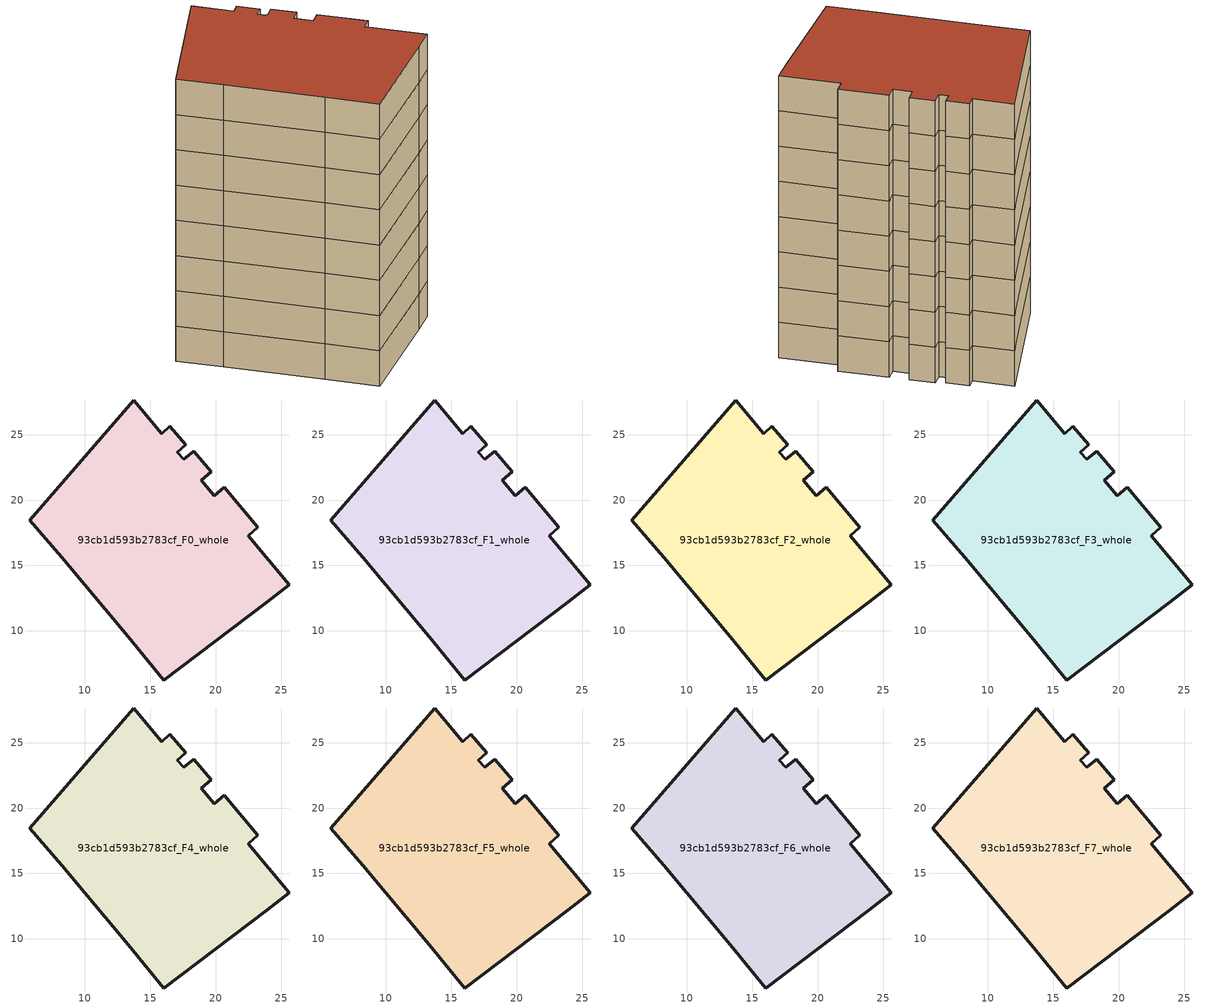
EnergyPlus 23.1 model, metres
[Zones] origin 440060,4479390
93cb1d593b2783cf_F0_whole
 floor ground (EU_floor_Construction): 19.65,22.16 18.88,21.5 19.87,20.32 20.66,20.98 23.23,17.91 22.47,17.28 25.61,13.51 23.9,12.19 16.04,6.24 13.32,9.54 8.22,15.62 5.79,18.45 13.72,27.65 15.87,25.08 16.5,25.63 17.71,24.21 17.04,23.67 17.55,23.1 18.32,23.74 z0
 wall outside (EU_wall_Construction): 13.72,27.65 5.79,18.45 8.22,15.62 13.32,9.54 16.04,6.24 23.9,12.19 25.61,13.51 22.47,17.28 23.23,17.91 20.66,20.98 19.87,20.32 18.88,21.5 19.65,22.16 18.32,23.74 17.55,23.1 17.04,23.67 17.71,24.21 16.5,25.63 15.87,25.08 13.72,27.65 z0:3
93cb1d593b2783cf_F1_whole
 floor to 93cb1d593b2783cf_F0_whole (EU_floor_Construction): 19.65,22.16 18.88,21.5 19.87,20.32 20.66,20.98 23.23,17.91 22.47,17.28 25.61,13.51 23.9,12.19 16.04,6.24 13.32,9.54 8.22,15.62 5.79,18.45 13.72,27.65 15.87,25.08 16.5,25.63 17.71,24.21 17.04,23.67 17.55,23.1 18.32,23.74 z3
 wall outside (EU_wall_Construction): 13.72,27.65 5.79,18.45 8.22,15.62 13.32,9.54 16.04,6.24 23.9,12.19 25.61,13.51 22.47,17.28 23.23,17.91 20.66,20.98 19.87,20.32 18.88,21.5 19.65,22.16 18.32,23.74 17.55,23.1 17.04,23.67 17.71,24.21 16.5,25.63 15.87,25.08 13.72,27.65 z3:6
93cb1d593b2783cf_F2_whole
 floor to 93cb1d593b2783cf_F1_whole (EU_floor_Construction): 19.65,22.16 18.88,21.5 19.87,20.32 20.66,20.98 23.23,17.91 22.47,17.28 25.61,13.51 23.9,12.19 16.04,6.24 13.32,9.54 8.22,15.62 5.79,18.45 13.72,27.65 15.87,25.08 16.5,25.63 17.71,24.21 17.04,23.67 17.55,23.1 18.32,23.74 z6
 wall outside (EU_wall_Construction): 13.72,27.65 5.79,18.45 8.22,15.62 13.32,9.54 16.04,6.24 23.9,12.19 25.61,13.51 22.47,17.28 23.23,17.91 20.66,20.98 19.87,20.32 18.88,21.5 19.65,22.16 18.32,23.74 17.55,23.1 17.04,23.67 17.71,24.21 16.5,25.63 15.87,25.08 13.72,27.65 z6:9
93cb1d593b2783cf_F3_whole
 floor to 93cb1d593b2783cf_F2_whole (EU_floor_Construction): 19.65,22.16 18.88,21.5 19.87,20.32 20.66,20.98 23.23,17.91 22.47,17.28 25.61,13.51 23.9,12.19 16.04,6.24 13.32,9.54 8.22,15.62 5.79,18.45 13.72,27.65 15.87,25.08 16.5,25.63 17.71,24.21 17.04,23.67 17.55,23.1 18.32,23.74 z9
 wall outside (EU_wall_Construction): 13.72,27.65 5.79,18.45 8.22,15.62 13.32,9.54 16.04,6.24 23.9,12.19 25.61,13.51 22.47,17.28 23.23,17.91 20.66,20.98 19.87,20.32 18.88,21.5 19.65,22.16 18.32,23.74 17.55,23.1 17.04,23.67 17.71,24.21 16.5,25.63 15.87,25.08 13.72,27.65 z9:12
93cb1d593b2783cf_F4_whole
 floor to 93cb1d593b2783cf_F3_whole (EU_floor_Construction): 19.65,22.16 18.88,21.5 19.87,20.32 20.66,20.98 23.23,17.91 22.47,17.28 25.61,13.51 23.9,12.19 16.04,6.24 13.32,9.54 8.22,15.62 5.79,18.45 13.72,27.65 15.87,25.08 16.5,25.63 17.71,24.21 17.04,23.67 17.55,23.1 18.32,23.74 z12
 wall outside (EU_wall_Construction): 13.72,27.65 5.79,18.45 8.22,15.62 13.32,9.54 16.04,6.24 23.9,12.19 25.61,13.51 22.47,17.28 23.23,17.91 20.66,20.98 19.87,20.32 18.88,21.5 19.65,22.16 18.32,23.74 17.55,23.1 17.04,23.67 17.71,24.21 16.5,25.63 15.87,25.08 13.72,27.65 z12:15
93cb1d593b2783cf_F5_whole
 floor to 93cb1d593b2783cf_F4_whole (EU_floor_Construction): 19.65,22.16 18.88,21.5 19.87,20.32 20.66,20.98 23.23,17.91 22.47,17.28 25.61,13.51 23.9,12.19 16.04,6.24 13.32,9.54 8.22,15.62 5.79,18.45 13.72,27.65 15.87,25.08 16.5,25.63 17.71,24.21 17.04,23.67 17.55,23.1 18.32,23.74 z15
 wall outside (EU_wall_Construction): 13.72,27.65 5.79,18.45 8.22,15.62 13.32,9.54 16.04,6.24 23.9,12.19 25.61,13.51 22.47,17.28 23.23,17.91 20.66,20.98 19.87,20.32 18.88,21.5 19.65,22.16 18.32,23.74 17.55,23.1 17.04,23.67 17.71,24.21 16.5,25.63 15.87,25.08 13.72,27.65 z15:18
93cb1d593b2783cf_F6_whole
 floor to 93cb1d593b2783cf_F5_whole (EU_floor_Construction): 19.65,22.16 18.88,21.5 19.87,20.32 20.66,20.98 23.23,17.91 22.47,17.28 25.61,13.51 23.9,12.19 16.04,6.24 13.32,9.54 8.22,15.62 5.79,18.45 13.72,27.65 15.87,25.08 16.5,25.63 17.71,24.21 17.04,23.67 17.55,23.1 18.32,23.74 z18
 wall outside (EU_wall_Construction): 13.72,27.65 5.79,18.45 8.22,15.62 13.32,9.54 16.04,6.24 23.9,12.19 25.61,13.51 22.47,17.28 23.23,17.91 20.66,20.98 19.87,20.32 18.88,21.5 19.65,22.16 18.32,23.74 17.55,23.1 17.04,23.67 17.71,24.21 16.5,25.63 15.87,25.08 13.72,27.65 z18:21
93cb1d593b2783cf_F7_whole
 floor to 93cb1d593b2783cf_F6_whole (EU_floor_Construction): 19.65,22.16 18.88,21.5 19.87,20.32 20.66,20.98 23.23,17.91 22.47,17.28 25.61,13.51 23.9,12.19 16.04,6.24 13.32,9.54 8.22,15.62 5.79,18.45 13.72,27.65 15.87,25.08 16.5,25.63 17.71,24.21 17.04,23.67 17.55,23.1 18.32,23.74 z21
 wall outside (EU_wall_Construction): 13.72,27.65 5.79,18.45 8.22,15.62 13.32,9.54 16.04,6.24 23.9,12.19 25.61,13.51 22.47,17.28 23.23,17.91 20.66,20.98 19.87,20.32 18.88,21.5 19.65,22.16 18.32,23.74 17.55,23.1 17.04,23.67 17.71,24.21 16.5,25.63 15.87,25.08 13.72,27.65 z21:24
 roof outside (EU_roof_Construction): 23.9,12.19 25.61,13.51 22.47,17.28 23.23,17.91 20.66,20.98 19.87,20.32 18.88,21.5 19.65,22.16 18.32,23.74 17.55,23.1 17.04,23.67 17.71,24.21 16.5,25.63 15.87,25.08 13.72,27.65 5.79,18.45 8.22,15.62 13.32,9.54 16.04,6.24 z24
[Building]
EU S2 Campaign: North Axis=0; Terrain=City; Solar Distribution=FullExterior
[Site:Location]
Madrid: Latitude=40.5; Longitude=-3.5; Time Zone=1; Elevation=609
[SizingPeriod:WeatherFileDays]
AnnualSizingPeriod: Begin Month=1; Begin Day of Month=1; End Month=12; End Day of Month=31; Day of Week for Start Day=Monday; Use Weather File Daylight Saving Period=No; Use Weather File Rain and Snow Indicators=No
[MATERIAL]
EU_InternalMass_Material: Roughness=MediumRough; Thickness=0.1; Conductivity=1; Density=1800; Specific Heat=900; Thermal Absorptance=0.9; Solar Absorptance=0.7; Visible Absorptance=0.7
[MATERIAL:NOMASS] Roughness=MediumRough; Thermal Absorptance=0.9; Solar Absorptance=0.7; Visible Absorptance=0.7
Name | Thermal Resistance
EU_wall_NoMass; EU_roof_NoMass | 2.16768
EU_floor_NoMass | 1.14339
[CONSTRUCTION]
EU_wall_Construction: EU_wall_NoMass
EU_roof_Construction: EU_roof_NoMass
EU_floor_Construction: EU_floor_NoMass
EU_InternalMass_Construction: EU_InternalMass_Material
[ZONE] Type=1; Multiplier=1; Ceiling Height=autocalculate; Volume=641.099; Floor Area=autocalculate; Part of Total Floor Area=Yes
93cb1d593b2783cf_F0_whole; 93cb1d593b2783cf_F1_whole; 93cb1d593b2783cf_F2_whole; 93cb1d593b2783cf_F3_whole; 93cb1d593b2783cf_F4_whole; 93cb1d593b2783cf_F5_whole; 93cb1d593b2783cf_F6_whole; 93cb1d593b2783cf_F7_whole
[INTERNALMASS] Construction=EU_InternalMass_Construction; Surface Area=213.7
Name | Zone or ZoneList
93cb1d593b2783cf_F0_whole_EU_InternalMass | 93cb1d593b2783cf_F0_whole
93cb1d593b2783cf_F1_whole_EU_InternalMass | 93cb1d593b2783cf_F1_whole
93cb1d593b2783cf_F2_whole_EU_InternalMass | 93cb1d593b2783cf_F2_whole
93cb1d593b2783cf_F3_whole_EU_InternalMass | 93cb1d593b2783cf_F3_whole
93cb1d593b2783cf_F4_whole_EU_InternalMass | 93cb1d593b2783cf_F4_whole
93cb1d593b2783cf_F5_whole_EU_InternalMass | 93cb1d593b2783cf_F5_whole
93cb1d593b2783cf_F6_whole_EU_InternalMass | 93cb1d593b2783cf_F6_whole
93cb1d593b2783cf_F7_whole_EU_InternalMass | 93cb1d593b2783cf_F7_whole
[OTHEREQUIPMENT] Fuel Type=Electricity; Design Level Calculation Method=Watts/Area; Power per Zone Floor Area=1; Fraction Latent=0; Fraction Radiant=0; Fraction Lost=0; Carbon Dioxide Generation Rate=0; EndUse Subcategory=EU_Step8_InternalGains
Name | Zone or ZoneList or Space or SpaceList | Schedule
EU_Step8_InternalGain_93cb1d593b2783cf_F0_whole_f000 | 93cb1d593b2783cf_F0_whole | EU_Step8_GainSchedule_93cb1d593b2783cf_F0_whole_f000
EU_Step8_InternalGain_93cb1d593b2783cf_F1_whole_f000 | 93cb1d593b2783cf_F1_whole | EU_Step8_GainSchedule_93cb1d593b2783cf_F1_whole_f000
EU_Step8_InternalGain_93cb1d593b2783cf_F2_whole_f000 | 93cb1d593b2783cf_F2_whole | EU_Step8_GainSchedule_93cb1d593b2783cf_F2_whole_f000
EU_Step8_InternalGain_93cb1d593b2783cf_F3_whole_f000 | 93cb1d593b2783cf_F3_whole | EU_Step8_GainSchedule_93cb1d593b2783cf_F3_whole_f000
EU_Step8_InternalGain_93cb1d593b2783cf_F4_whole_f000 | 93cb1d593b2783cf_F4_whole | EU_Step8_GainSchedule_93cb1d593b2783cf_F4_whole_f000
EU_Step8_InternalGain_93cb1d593b2783cf_F5_whole_f000 | 93cb1d593b2783cf_F5_whole | EU_Step8_GainSchedule_93cb1d593b2783cf_F5_whole_f000
EU_Step8_InternalGain_93cb1d593b2783cf_F6_whole_f000 | 93cb1d593b2783cf_F6_whole | EU_Step8_GainSchedule_93cb1d593b2783cf_F6_whole_f000
EU_Step8_InternalGain_93cb1d593b2783cf_F7_whole_f000 | 93cb1d593b2783cf_F7_whole | EU_Step8_GainSchedule_93cb1d593b2783cf_F7_whole_f000
[ZONEVENTILATION:DESIGNFLOWRATE] Schedule=EU_AlwaysOn; Design Flow Rate Calculation Method=AirChanges/Hour; Air Changes per Hour=0.480546; Ventilation Type=Natural; Fan Pressure Rise=0; Fan Total Efficiency=1; Constant Term Coefficient=1; Temperature Term Coefficient=0; Velocity Term Coefficient=0; Velocity Squared Term Coefficient=0; Minimum Indoor Temperature=-100; Maximum Indoor Temperature=100; Delta Temperature=-100; Minimum Outdoor Temperature=-100; Maximum Outdoor Temperature=100; Maximum Wind Speed=40
Name | Zone or ZoneList or Space or SpaceList
EU_ConstantAir_93cb1d593b2783cf_F0_whole | 93cb1d593b2783cf_F0_whole
EU_ConstantAir_93cb1d593b2783cf_F1_whole | 93cb1d593b2783cf_F1_whole
EU_ConstantAir_93cb1d593b2783cf_F2_whole | 93cb1d593b2783cf_F2_whole
EU_ConstantAir_93cb1d593b2783cf_F3_whole | 93cb1d593b2783cf_F3_whole
EU_ConstantAir_93cb1d593b2783cf_F4_whole | 93cb1d593b2783cf_F4_whole
EU_ConstantAir_93cb1d593b2783cf_F5_whole | 93cb1d593b2783cf_F5_whole
EU_ConstantAir_93cb1d593b2783cf_F6_whole | 93cb1d593b2783cf_F6_whole
EU_ConstantAir_93cb1d593b2783cf_F7_whole | 93cb1d593b2783cf_F7_whole
[HVACTEMPLATE:THERMOSTAT] Constant Heating Setpoint=20; Constant Cooling Setpoint=50
EU_HeatOnly_93cb1d593b2783cf_F0_whole; EU_HeatOnly_93cb1d593b2783cf_F1_whole; EU_HeatOnly_93cb1d593b2783cf_F2_whole; EU_HeatOnly_93cb1d593b2783cf_F3_whole; EU_HeatOnly_93cb1d593b2783cf_F4_whole; EU_HeatOnly_93cb1d593b2783cf_F5_whole; EU_HeatOnly_93cb1d593b2783cf_F6_whole; EU_HeatOnly_93cb1d593b2783cf_F7_whole
[HVACTEMPLATE:ZONE:IDEALLOADSAIRSYSTEM] System Availability Schedule=EU_AlwaysOn; Maximum Heating Supply Air Temperature=50; Minimum Cooling Supply Air Temperature=13; Maximum Heating Supply Air Humidity Ratio=0.0156; Minimum Cooling Supply Air Humidity Ratio=0.0077; Heating Limit=NoLimit; Cooling Limit=NoLimit; Heating Availability Schedule=EU_AlwaysOn; Cooling Availability Schedule=EU_CoolingOff; Dehumidification Control Type=ConstantSensibleHeatRatio; Cooling Sensible Heat Ratio=0.7; Dehumidification Setpoint=60; Humidification Control Type=None; Humidification Setpoint=30; Outdoor Air Method=None; Outdoor Air Flow Rate per Person=0.00944; Outdoor Air Flow Rate per Zone Floor Area=0; Outdoor Air Flow Rate per Zone=0; Demand Controlled Ventilation Type=None; Outdoor Air Economizer Type=NoEconomizer; Heat Recovery Type=None; Sensible Heat Recovery Effectiveness=0.7; Latent Heat Recovery Effectiveness=0.65
Name | Template Thermostat
93cb1d593b2783cf_F0_whole | EU_HeatOnly_93cb1d593b2783cf_F0_whole
93cb1d593b2783cf_F1_whole | EU_HeatOnly_93cb1d593b2783cf_F1_whole
93cb1d593b2783cf_F2_whole | EU_HeatOnly_93cb1d593b2783cf_F2_whole
93cb1d593b2783cf_F3_whole | EU_HeatOnly_93cb1d593b2783cf_F3_whole
93cb1d593b2783cf_F4_whole | EU_HeatOnly_93cb1d593b2783cf_F4_whole
93cb1d593b2783cf_F5_whole | EU_HeatOnly_93cb1d593b2783cf_F5_whole
93cb1d593b2783cf_F6_whole | EU_HeatOnly_93cb1d593b2783cf_F6_whole
93cb1d593b2783cf_F7_whole | EU_HeatOnly_93cb1d593b2783cf_F7_whole
[SIZING:ZONE] Zone Cooling Design Supply Air Temperature Input Method=SupplyAirTemperature; Zone Cooling Design Supply Air Temperature=13; Zone Heating Design Supply Air Temperature Input Method=SupplyAirTemperature; Zone Heating Design Supply Air Temperature=50; Zone Cooling Design Supply Air Humidity Ratio=0.008; Zone Heating Design Supply Air Humidity Ratio=0.008; Cooling Design Air Flow Method=DesignDay; Cooling Design Air Flow Rate=0; Cooling Minimum Air Flow per Zone Floor Area=0.000762; Cooling Minimum Air Flow=0; Cooling Minimum Air Flow Fraction=0.2; Heating Design Air Flow Method=DesignDay; Heating Design Air Flow Rate=0; Heating Maximum Air Flow per Zone Floor Area=0.002032; Heating Maximum Air Flow=0.141576; Heating Maximum Air Flow Fraction=0.3; Account for Dedicated Outdoor Air System=No; Dedicated Outdoor Air System Control Strategy=NeutralSupplyAir; Dedicated Outdoor Air Low Setpoint Temperature for Design=autosize; Dedicated Outdoor Air High Setpoint Temperature for Design=autosize; Zone Load Sizing Method=Sensible Load Only No Latent Load; Zone Latent Cooling Design Supply Air Humidity Ratio Input Method=HumidityRatioDifference; Zone Cooling Design Supply Air Humidity Ratio Difference=0.005; Zone Latent Heating Design Supply Air Humidity Ratio Input Method=HumidityRatioDifference; Zone Humidification Design Supply Air Humidity Ratio Difference=0.005
93cb1d593b2783cf_F0_whole; 93cb1d593b2783cf_F1_whole; 93cb1d593b2783cf_F2_whole; 93cb1d593b2783cf_F3_whole; 93cb1d593b2783cf_F4_whole; 93cb1d593b2783cf_F5_whole; 93cb1d593b2783cf_F6_whole; 93cb1d593b2783cf_F7_whole
[SCHEDULE:CONSTANT]
Name | Hourly Value
EU_AlwaysOn | 1
EU_CoolingOff | 0
[SCHEDULE:FILE] Column Number=1; Rows to Skip at Top=0; Number of Hours of Data=8760; Column Separator=Comma; Interpolate to Timestep=No; Minutes per Item=60; Adjust Schedule for Daylight Savings=Yes
Name | File
EU_Step8_GainSchedule_93cb1d593b2783cf_F0_whole_f000 | C:\Users\o_iseri\Desktop\OpenUBEM\openubem\outputs\eu_evidence\EU-11\ES-MAD-BERRUGUETE\idfs\93cb1d593b2783cf\93cb1d593b2783cf_F0_whole_f000_gain.csv
EU_Step8_GainSchedule_93cb1d593b2783cf_F1_whole_f000 | C:\Users\o_iseri\Desktop\OpenUBEM\openubem\outputs\eu_evidence\EU-11\ES-MAD-BERRUGUETE\idfs\93cb1d593b2783cf\93cb1d593b2783cf_F1_whole_f000_gain.csv
EU_Step8_GainSchedule_93cb1d593b2783cf_F2_whole_f000 | C:\Users\o_iseri\Desktop\OpenUBEM\openubem\outputs\eu_evidence\EU-11\ES-MAD-BERRUGUETE\idfs\93cb1d593b2783cf\93cb1d593b2783cf_F2_whole_f000_gain.csv
EU_Step8_GainSchedule_93cb1d593b2783cf_F3_whole_f000 | C:\Users\o_iseri\Desktop\OpenUBEM\openubem\outputs\eu_evidence\EU-11\ES-MAD-BERRUGUETE\idfs\93cb1d593b2783cf\93cb1d593b2783cf_F3_whole_f000_gain.csv
EU_Step8_GainSchedule_93cb1d593b2783cf_F4_whole_f000 | C:\Users\o_iseri\Desktop\OpenUBEM\openubem\outputs\eu_evidence\EU-11\ES-MAD-BERRUGUETE\idfs\93cb1d593b2783cf\93cb1d593b2783cf_F4_whole_f000_gain.csv
EU_Step8_GainSchedule_93cb1d593b2783cf_F5_whole_f000 | C:\Users\o_iseri\Desktop\OpenUBEM\openubem\outputs\eu_evidence\EU-11\ES-MAD-BERRUGUETE\idfs\93cb1d593b2783cf\93cb1d593b2783cf_F5_whole_f000_gain.csv
EU_Step8_GainSchedule_93cb1d593b2783cf_F6_whole_f000 | C:\Users\o_iseri\Desktop\OpenUBEM\openubem\outputs\eu_evidence\EU-11\ES-MAD-BERRUGUETE\idfs\93cb1d593b2783cf\93cb1d593b2783cf_F6_whole_f000_gain.csv
EU_Step8_GainSchedule_93cb1d593b2783cf_F7_whole_f000 | C:\Users\o_iseri\Desktop\OpenUBEM\openubem\outputs\eu_evidence\EU-11\ES-MAD-BERRUGUETE\idfs\93cb1d593b2783cf\93cb1d593b2783cf_F7_whole_f000_gain.csv
